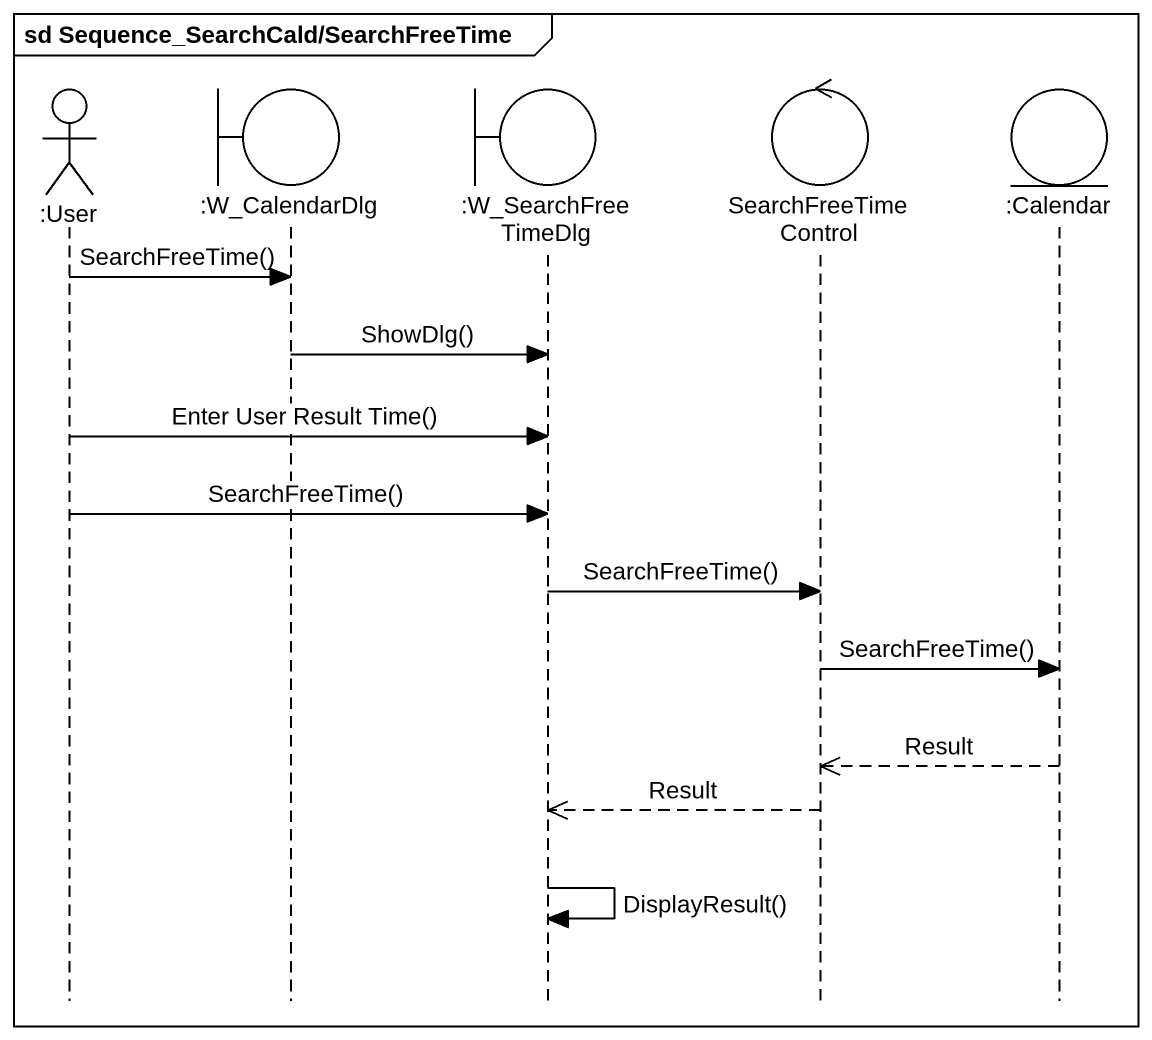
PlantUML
@startuml
mainframe sd Sequence_SearchCald/SearchFreeTime
hide footbox
actor ":User" as User
boundary ":W_CalendarDlg" as W_CalendarDlg
boundary ":W_SearchFreeTimeDlg" as W_SearchFreeTimeDlg
control SearchFreeTimeControl
entity ":Calendar" as Calendar

User -> W_CalendarDlg : SearchFreeTime()
W_CalendarDlg -> W_SearchFreeTimeDlg : ShowDlg()
User -> W_SearchFreeTimeDlg : Enter User Result Time()
User -> W_SearchFreeTimeDlg : SearchFreeTime()
W_SearchFreeTimeDlg -> SearchFreeTimeControl : SearchFreeTime()
SearchFreeTimeControl -> Calendar : SearchFreeTime()
Calendar -->> SearchFreeTimeControl : Result
SearchFreeTimeControl -->> W_SearchFreeTimeDlg : Result
W_SearchFreeTimeDlg -> W_SearchFreeTimeDlg : DisplayResult()
@enduml
